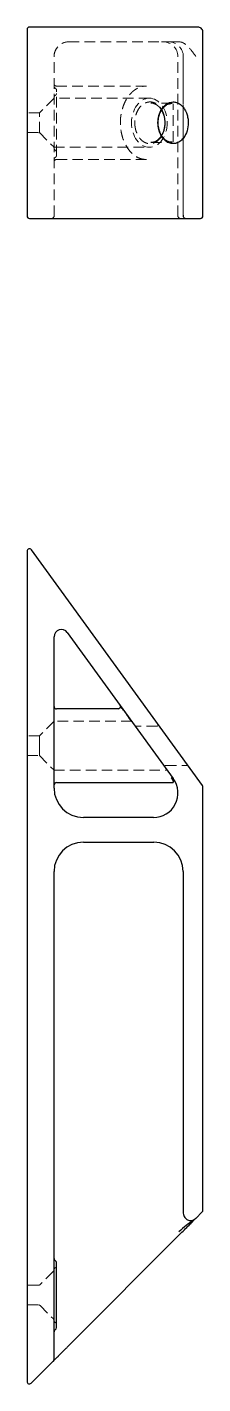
# Model space of a CAD drawing. Header units: millimetres. Extents: x 72 to 234, y 7 to 169.
# Drawn here: x 72 to 93, y 7 to 169.5 of the extents above.
import ezdxf

# ---------------------------------------------------------------- set-up
doc = ezdxf.new("R2010")
doc.units = ezdxf.units.MM
doc.linetypes.add('HIDDEN', pattern=[1.905, 1.27, -0.635])

msp = doc.modelspace()

# ---------------------------------------------------------------- linework, layer by layer
at = {"color": 7, "linetype": 'Continuous', "lineweight": 25}
for p, q in [((71.97, 169.17), (71.97, 146.85)), ((92.46, 169.46), (72.26, 169.46)), ((93.05, 146.85), (93.05, 168.87)), ((89.03, 160.28), (89.37, 160.35)), ((89.37, 155.66), (89.15, 155.69)), ((89.36, 155.69), (89.22, 155.68)), ((72.26, 146.55), (92.75, 146.55)), ((90.99, 146.55), (90.99, 146.55)), ((71.97, 106.71), (71.97, 7.29)), ((92.99, 78.65), (72.5, 106.88)), ((75.2, 78.33), (75.2, 96.45)), ((76.79, 96.97), (89.49, 79.47)), ((82.86, 87.82), (75.49, 87.82)), ((83.17, 88.12), (83.15, 88.13)), ((75.49, 79.01), (89.5, 79.01)), ((89.5, 79.18), (89.5, 79.01)), ((93.05, 29.86), (93.05, 78.48)), ((87.12, 74.81), (78.72, 74.81)), ((78.72, 71.87), (87.17, 71.87)), ((75.2, 9.94), (75.2, 68.35)), ((90.7, 68.35), (90.7, 28.1)), ((90.7, 28.1), (90.7, 27.44)), ((92.96, 27.58), (92.2, 26.82)), ((77.17, 11.78), (90.38, 24.99)), ((75.49, 13.73), (75.49, 21.52)), ((72.47, 7.09), (75.11, 9.73))]:
    msp.add_line(p, q, dxfattribs=at)
at = {"color": 7, "linetype": 'HIDDEN', "lineweight": 18}
for p, q in [((76.96, 167.7), (88.07, 167.7)), ((88.07, 167.7), (88.29, 167.7)), ((88.29, 167.7), (88.94, 167.7)), ((88.94, 167.7), (90.17, 167.7)), ((93.05, 168.87), (93.05, 148.31)), ((75.2, 146.85), (75.2, 165.93)), ((90.05, 146.85), (90.05, 165.93)), ((90.7, 165.93), (90.7, 146.85)), ((90.7, 146.92), (90.7, 165.93)), ((75.2, 160.94), (73.44, 159.18)), ((86.63, 160.94), (75.2, 160.94)), ((86.27, 162.41), (75.49, 162.41)), ((75.49, 154.11), (75.49, 161.9)), ((89.36, 160.36), (86.82, 160.36)), ((89.5, 155.73), (89.5, 160.28)), ((73.44, 159.18), (71.97, 159.18)), ((73.44, 156.83), (73.44, 159.18)), ((71.97, 156.83), (73.44, 156.83)), ((73.44, 156.83), (75.2, 155.07)), ((75.2, 155.07), (86.63, 155.07)), ((86.81, 155.69), (87.13, 155.71)), ((86.81, 155.66), (89.36, 155.66)), ((75.49, 153.6), (86.27, 153.6)), ((90.71, 146.86), (90.7, 146.89)), ((90.72, 146.96), (90.71, 146.86)), ((92.75, 146.55), (92.8, 146.59)), ((75.2, 86.35), (73.44, 84.58)), ((84.5, 86.35), (75.2, 86.35)), ((73.44, 84.58), (71.97, 84.58)), ((73.44, 83.41), (73.44, 84.58)), ((87.54, 85.76), (84.97, 85.76)), ((87.72, 85.82), (87.68, 85.84)), ((88.05, 85.46), (87.79, 85.79)), ((73.44, 82.24), (73.44, 83.41)), ((71.97, 82.24), (73.44, 82.24)), ((73.44, 82.24), (75.2, 80.47)), ((75.2, 80.47), (88.77, 80.47)), ((88.61, 81.06), (91.15, 81.06)), ((75.12, 20.48), (73.52, 18.89)), ((73.32, 18.8), (71.97, 18.8)), ((71.97, 16.45), (73.32, 16.45)), ((73.52, 16.37), (75.12, 14.78))]:
    msp.add_line(p, q, dxfattribs=at)
at = {"color": 7, "linetype": 'Continuous', "lineweight": 25}
for centre, radius, start, end in [((72.26, 169.17), 0.294, 90, 180), ((72.26, 146.85), 0.294, 180, 270), ((92.75, 146.85), 0.294, 270, 0), ((72.26, 106.71), 0.294, 35.9767, 180), ((76.08, 96.45), 0.881, 35.9767, 180), ((75.49, 88.11), 0.294, 180, 270), ((75.49, 78.71), 0.294, 90, 180), ((78.72, 78.33), 3.52, 180, 270), ((87.12, 77.75), 2.94, 270, 35.9767), ((92.75, 78.48), 0.294, 360, 35.9767), ((78.72, 68.35), 3.52, 90, 180), ((87.17, 68.35), 3.52, 360, 90), ((75.49, 22.03), 0.294, 180, 240), ((75.2, 21.52), 0.294, 0, 60), ((75.49, 13.22), 0.294, 120, 180), ((75.2, 13.73), 0.294, 300, 0), ((74.91, 9.94), 0.294, 315, 0), ((72.26, 7.29), 0.294, 180, 315)]:
    msp.add_arc(centre, radius, start, end, dxfattribs=at)
at = {"color": 7, "linetype": 'HIDDEN', "lineweight": 18}
for centre, radius, start, end in [((88.29, 165.93), 1.76, 0, 90), ((88.94, 165.93), 1.76, 0, 90), ((88.94, 165.93), 1.76, 0, 90), ((75.49, 162.7), 0.294, 180, 270), ((74.91, 161.07), 0.294, 315, 355.6398), ((75.49, 162.41), 0.294, 180, 240), ((75.49, 161.02), 0.294, 120, 175.6398), ((75.2, 161.9), 0.294, 0, 60), ((75.2, 161.53), 0.294, 300, 0), ((73.32, 159.47), 0.294, 270, 315), ((73.32, 156.54), 0.294, 45, 90), ((74.91, 154.95), 0.294, 4.3602, 45), ((75.49, 154.99), 0.294, 184.3602, 240), ((75.2, 154.48), 0.294, 0, 60), ((75.49, 153.6), 0.294, 120, 180), ((75.49, 153.31), 0.294, 90, 180), ((75.2, 154.11), 0.294, 300, 0), ((74.91, 146.85), 0.294, 270, 0), ((90.35, 146.85), 0.294, 180, 270), ((90.99, 146.85), 0.294, 180, 270), ((75.2, 21.15), 0.294, 300, 0), ((74.91, 20.69), 0.294, 315, 355.6398), ((75.49, 20.64), 0.294, 120, 175.6398), ((73.32, 19.1), 0.294, 270, 315), ((73.32, 16.16), 0.294, 45, 90), ((74.91, 14.57), 0.294, 4.3602, 45), ((75.49, 14.61), 0.294, 184.3602, 240), ((75.2, 14.1), 0.294, 0, 60)]:
    msp.add_arc(centre, radius, start, end, dxfattribs=at)
msp.add_ellipse((86.63, 158.01), major_axis=(0, 2.94), ratio=0.725922, dxfattribs=at)
at = {"color": 7, "linetype": 'Continuous', "lineweight": 25}
for points, knots in [([(93.05, 168.87), (93.05, 168.96), (93.01, 169.13), (92.81, 169.38), (92.59, 169.46), (92.46, 169.46)], [-1.570796, -1.570796, -1.570796, -1.570796, -1.121997, -0.673198, 0, 0, 0, 0]), ([(87.66, 158.01), (87.66, 157.74), (87.73, 157.21), (87.97, 156.57), (88.27, 156.11), (88.59, 155.81), (88.88, 155.64), (89.12, 155.56), (89.29, 155.52), (89.41, 155.51), (89.59, 155.51), (89.84, 155.54), (90.15, 155.68), (90.45, 155.89), (90.82, 156.27), (91.19, 156.99), (91.31, 157.87), (91.26, 158.57), (91.12, 159.11), (90.9, 159.59), (90.61, 159.98), (90.26, 160.28), (89.88, 160.46), (89.49, 160.52), (89.12, 160.47), (88.78, 160.33), (88.47, 160.1), (88.19, 159.79), (87.96, 159.41), (87.85, 159.11), (87.8, 158.96), (87.8, 158.96), (87.8, 158.96), (87.8, 158.96), (87.8, 158.96), (87.8, 158.96), (87.8, 158.95), (87.8, 158.94), (87.79, 158.93), (87.78, 158.89), (87.76, 158.83), (87.73, 158.69), (87.7, 158.49), (87.67, 158.29), (87.67, 158.15), (87.66, 158.08), (87.66, 158.04), (87.66, 158.02), (87.66, 158.01), (87.66, 158.01), (87.66, 158.01), (87.66, 158.01), (87.66, 158.01), (87.66, 158.01), (87.66, 158.01), (87.66, 158.01), (87.66, 158.01)], [0, 0, 0, 0, 0.046175, 0.088967, 0.128319, 0.163372, 0.193215, 0.217089, 0.234586, 0.245552, 0.249957, 0.287895, 0.318379, 0.341223, 0.383464, 0.443373, 0.499478, 0.531522, 0.564227, 0.598396, 0.634364, 0.671871, 0.71045, 0.749687, 0.784113, 0.818135, 0.85127, 0.883203, 0.913914, 0.943399, 0.943406, 0.943413, 0.943427, 0.943455, 0.943512, 0.943625, 0.943852, 0.944305, 0.94521, 0.947016, 0.950619, 0.957783, 0.971964, 0.986012, 0.99301, 0.996505, 0.998253, 0.999126, 0.999563, 0.999782, 0.999891, 0.999945, 0.999973, 0.999986, 0.999993, 1, 1, 1, 1]), ([(89.15, 155.69), (89.09, 155.7), (88.92, 155.72), (88.66, 155.86), (88.37, 156.09), (88.14, 156.38), (87.97, 156.69), (87.8, 157.12), (87.68, 157.7), (87.69, 158.3), (87.77, 158.79), (87.9, 159.2), (88.12, 159.62), (88.44, 160), (88.75, 160.24), (88.97, 160.27), (89.03, 160.28)], [0, 0, 0, 0, 0.039949, 0.124651, 0.200222, 0.26663, 0.324587, 0.377441, 0.475075, 0.566677, 0.617703, 0.68044, 0.75662, 0.847968, 0.956044, 1, 1, 1, 1]), ([(88.08, 159.52), (88.11, 159.47), (88.21, 159.31), (88.34, 159), (88.44, 158.59), (88.49, 158.15), (88.48, 157.7), (88.41, 157.27), (88.29, 156.88), (88.17, 156.62), (88.1, 156.51), (88.09, 156.5)], [0, 0, 0, 0, 0.067612, 0.198839, 0.329367, 0.459012, 0.589016, 0.718988, 0.849618, 0.979807, 1, 1, 1, 1]), ([(83.15, 88.13), (83.15, 88.11), (83.16, 88.07), (83.14, 88.01), (83.12, 87.96), (83.08, 87.91), (83.03, 87.87), (82.98, 87.84), (82.92, 87.82), (82.88, 87.82), (82.86, 87.81)], [0, 0, 0, 0, 0.124909, 0.250092, 0.375177, 0.499995, 0.624972, 0.750116, 0.875116, 1, 1, 1, 1]), ([(83.2, 88.07), (83.18, 88.12), (83.15, 88.2), (83.12, 88.24), (83.11, 88.26)], [0, 0, 0, 0, 0.568497, 1, 1, 1, 1]), ([(84.52, 86.32), (84.34, 86.57), (83.96, 87.1), (83.52, 87.69), (83.22, 88.08), (83.18, 88.11), (83.17, 88.12)], [0, 0, 0, 0, 0.248359, 0.524334, 0.784351, 1, 1, 1, 1]), ([(89.5, 79.18), (89.5, 79.23), (89.5, 79.29), (89.5, 79.38), (89.5, 79.4), (89.5, 79.45), (89.5, 79.47), (89.5, 79.47)], [0, 0, 0, 0, 0.5, 0.5, 0.75, 0.75, 1, 1, 1, 1]), ([(93.05, 27.78), (93.05, 27.78), (93.05, 27.79), (93.05, 27.8), (93.05, 27.82), (93.05, 27.87), (93.05, 27.97), (93.05, 28.13), (93.05, 28.41), (93.05, 28.73), (93.05, 29.01), (93.05, 29.24), (93.05, 29.46), (93.05, 29.68), (93.05, 29.82), (93.05, 29.86)], [0, 0, 0, 0, 0.024843, 0.059229, 0.103508, 0.161649, 0.210694, 0.324264, 0.445921, 0.594877, 0.712714, 0.764629, 0.85499, 0.952635, 1, 1, 1, 1]), ([(92.2, 26.82), (92.2, 26.82), (92.2, 26.82), (91.97, 26.58), (91.56, 26.36), (90.92, 25.88), (90.47, 25.48), (90.17, 25.2)], [0, 0, 0, 0, 0.0008367, 0.0008367, 0.2370399, 0.3551416, 0.5913448, 0.5913448, 0.5913448, 0.5913448]), ([(90.38, 24.99), (90.59, 25.2), (90.79, 25.4), (91.17, 25.78), (91.35, 25.96), (91.65, 26.26), (91.78, 26.39), (92.01, 26.62), (92.11, 26.72), (92.2, 26.82)], [0, 0, 0, 0, 0.25, 0.25, 0.5, 0.5, 0.75, 0.75, 1, 1, 1, 1]), ([(90.7, 27.44), (90.7, 27.25), (90.84, 26.88), (91.21, 26.6), (91.72, 26.51), (92.03, 26.66), (92.19, 26.81), (92.2, 26.81), (92.2, 26.82)], [-0.005237, -0.005237, -0.005237, -0.005237, 0.0620758, 0.1293885, 0.1967013, 0.3313268, 0.3313268, 0.3365638, 0.3365638, 0.3365638, 0.3365638]), ([(75.11, 9.73), (75.12, 9.73), (75.12, 9.73), (75.13, 9.74), (75.14, 9.76), (75.17, 9.78), (75.2, 9.81), (75.23, 9.84), (75.28, 9.9), (75.42, 10.04), (75.6, 10.21), (75.76, 10.37), (75.82, 10.43), (75.9, 10.52), (76.02, 10.63), (76.17, 10.79), (76.36, 10.98), (76.6, 11.21), (76.87, 11.48), (77.07, 11.68), (77.17, 11.78)], [0, 0, 0, 0, 0.029418, 0.0589, 0.088557, 0.118486, 0.14877, 0.179478, 0.210668, 0.273551, 0.445664, 0.460016, 0.48502, 0.52108, 0.568767, 0.62873, 0.70159, 0.787792, 0.887416, 1, 1, 1, 1])]:
    msp.add_open_spline(points, degree=3, knots=knots, dxfattribs=at)
at = {"color": 7, "linetype": 'HIDDEN', "lineweight": 18}
for points in [[(92.46, 169.46), (92.58, 169.46), (92.69, 169.42), (92.79, 169.36)], [(89.5, 79.18), (89.45, 79.27), (89.37, 79.4), (89.26, 79.56)]]:
    msp.add_open_spline(points, degree=3, dxfattribs=at)
for points, knots in [([(75.2, 165.93), (75.2, 166), (75.21, 166.13), (75.25, 166.39), (75.41, 166.83), (75.91, 167.47), (76.57, 167.7), (76.96, 167.7)], [-1.570796, -1.570796, -1.570796, -1.570796, -1.458597, -1.346397, -1.121997, -0.673198, 0, 0, 0, 0]), ([(92.2, 165.93), (92.2, 165.94), (92.2, 165.94), (91.97, 166.29), (91.56, 166.82), (90.92, 167.5), (90.47, 167.7), (90.17, 167.7)], [0, 0, 0, 0, 0.0008367, 0.0008367, 0.2370399, 0.3551416, 0.5913448, 0.5913448, 0.5913448, 0.5913448]), ([(86.27, 153.6), (86.07, 153.62), (85.69, 153.65), (85.14, 153.88), (84.66, 154.21), (84.23, 154.66), (83.84, 155.22), (83.51, 155.9), (83.26, 156.75), (83.15, 157.57), (83.15, 158.28), (83.2, 158.84), (83.3, 159.36), (83.44, 159.86), (83.61, 160.3), (83.8, 160.7), (84.02, 161.07), (84.3, 161.43), (84.62, 161.75), (84.89, 161.95), (85.12, 162.1), (85.39, 162.24), (85.78, 162.38), (86.09, 162.4), (86.27, 162.41)], [0, 0, 0, 0, 0.073481, 0.134252, 0.192373, 0.248442, 0.302927, 0.359375, 0.418511, 0.482375, 0.51655, 0.552501, 0.588368, 0.620663, 0.657902, 0.688079, 0.719741, 0.760469, 0.805767, 0.840694, 0.861132, 0.892687, 0.938932, 1, 1, 1, 1]), ([(84.89, 158.01), (84.89, 158.22), (84.93, 158.67), (85.12, 159.28), (85.41, 159.81), (85.79, 160.2), (86.23, 160.44), (86.7, 160.53), (87.17, 160.45), (87.6, 160.2), (87.98, 159.8), (88.28, 159.29), (88.47, 158.67), (88.52, 158.1), (88.5, 157.63), (88.44, 157.26), (88.33, 156.9), (88.18, 156.55), (87.89, 156.08), (87.5, 155.73), (87.06, 155.54), (86.7, 155.49), (86.34, 155.54), (86, 155.68), (85.69, 155.91), (85.41, 156.22), (85.19, 156.6), (85.04, 156.96), (84.96, 157.28), (84.91, 157.54), (84.89, 157.79), (84.89, 157.95), (84.89, 158.01)], [0, 0, 0, 0, 0.03726, 0.075814, 0.116491, 0.159329, 0.204069, 0.249824, 0.2955, 0.34025, 0.383236, 0.423889, 0.462371, 0.499716, 0.521071, 0.542622, 0.564599, 0.590092, 0.616504, 0.68135, 0.713457, 0.749729, 0.784242, 0.818307, 0.851418, 0.883248, 0.913957, 0.943438, 0.957288, 0.971992, 0.991209, 1, 1, 1, 1]), ([(86.82, 160.35), (86.95, 160.36), (87.07, 160.36), (87.2, 160.29), (87.2, 160.29)], [0, 0, 0, 0, 0.999104, 1, 1, 1, 1]), ([(87.2, 160.29), (87.3, 160.25), (87.49, 160.17), (87.76, 159.95), (87.96, 159.74), (88.05, 159.57), (88.08, 159.52)], [0, 0, 0, 0, 0.329845, 0.606458, 0.873206, 1, 1, 1, 1]), ([(88.09, 156.5), (88.03, 156.41), (87.91, 156.22), (87.65, 155.96), (87.38, 155.77), (87.18, 155.71), (87.1, 155.69)], [0, 0, 0, 0, 0.185086, 0.433056, 0.788211, 1, 1, 1, 1]), ([(87.1, 155.69), (87.1, 155.69), (87, 155.66), (86.91, 155.66), (86.82, 155.66)], [0, 0, 0, 0, 0.034519, 1, 1, 1, 1]), ([(89.22, 155.68), (89.19, 155.67), (89.16, 155.67), (89.13, 155.68), (89.13, 155.68)], [0, 0, 0, 0, 0.894477, 1, 1, 1, 1]), ([(90.7, 146.86), (90.7, 146.82), (90.71, 146.73), (90.79, 146.63), (90.89, 146.57), (90.96, 146.56), (91, 146.55)], [0, 0, 0, 0, 0.25438, 0.505926, 0.754687, 1, 1, 1, 1]), ([(92.93, 146.61), (92.91, 146.6), (92.86, 146.56), (92.79, 146.56), (92.75, 146.55)], [0, 0, 0, 0, 0.3803, 1, 1, 1, 1]), ([(85, 85.76), (84.99, 85.76), (84.97, 85.76), (84.94, 85.78), (84.91, 85.79), (84.89, 85.81), (84.88, 85.82)], [0, 0, 0, 0, 0.249987, 0.499995, 0.749983, 1, 1, 1, 1]), ([(87.68, 85.84), (87.67, 85.83), (87.65, 85.81), (87.62, 85.78), (87.58, 85.76), (87.56, 85.76), (87.54, 85.76)], [0, 0, 0, 0, 0.250397, 0.50046, 0.750155, 1, 1, 1, 1]), ([(87.68, 85.84), (87.68, 85.85), (87.69, 85.88), (87.69, 85.92), (87.68, 85.96), (87.67, 85.98), (87.66, 85.99)], [0, 0, 0, 0, 0.249728, 0.499747, 0.750053, 1, 1, 1, 1]), ([(87.88, 85.7), (87.84, 85.75), (87.76, 85.85), (87.71, 85.89), (87.69, 85.86), (87.68, 85.84)], [0, 0, 0, 0, 0.364597, 0.698833, 1, 1, 1, 1]), ([(88.5, 80.98), (88.49, 80.97), (88.48, 80.94), (88.48, 80.9), (88.49, 80.86), (88.5, 80.84), (88.51, 80.82)], [0, 0, 0, 0, 0.250088, 0.500211, 0.750182, 1, 1, 1, 1]), ([(88.5, 80.98), (88.5, 80.99), (88.52, 81.01), (88.55, 81.04), (88.59, 81.06), (88.61, 81.06), (88.63, 81.06)], [0, 0, 0, 0, 0.250406, 0.500649, 0.750407, 1, 1, 1, 1]), ([(91.17, 81.06), (91.18, 81.06), (91.2, 81.06), (91.23, 81.05), (91.26, 81.03), (91.28, 81.01), (91.29, 81)], [0, 0, 0, 0, 0.250187, 0.500329, 0.750215, 1, 1, 1, 1]), ([(89.26, 79.56), (89.3, 79.56), (89.39, 79.56), (89.47, 79.51), (89.49, 79.47)], [0, 0, 0, 0, 0.428571, 1, 1, 1, 1])]:
    msp.add_open_spline(points, degree=3, knots=knots, dxfattribs=at)
at = {"color": 7, "linetype": 'Continuous', "lineweight": 25}
msp.add_open_spline([(92.96, 27.58), (92.99, 27.6), (93.03, 27.67), (93.05, 27.75), (93.05, 27.78)], degree=3, dxfattribs=at)

doc.saveas('drawing.dxf')
